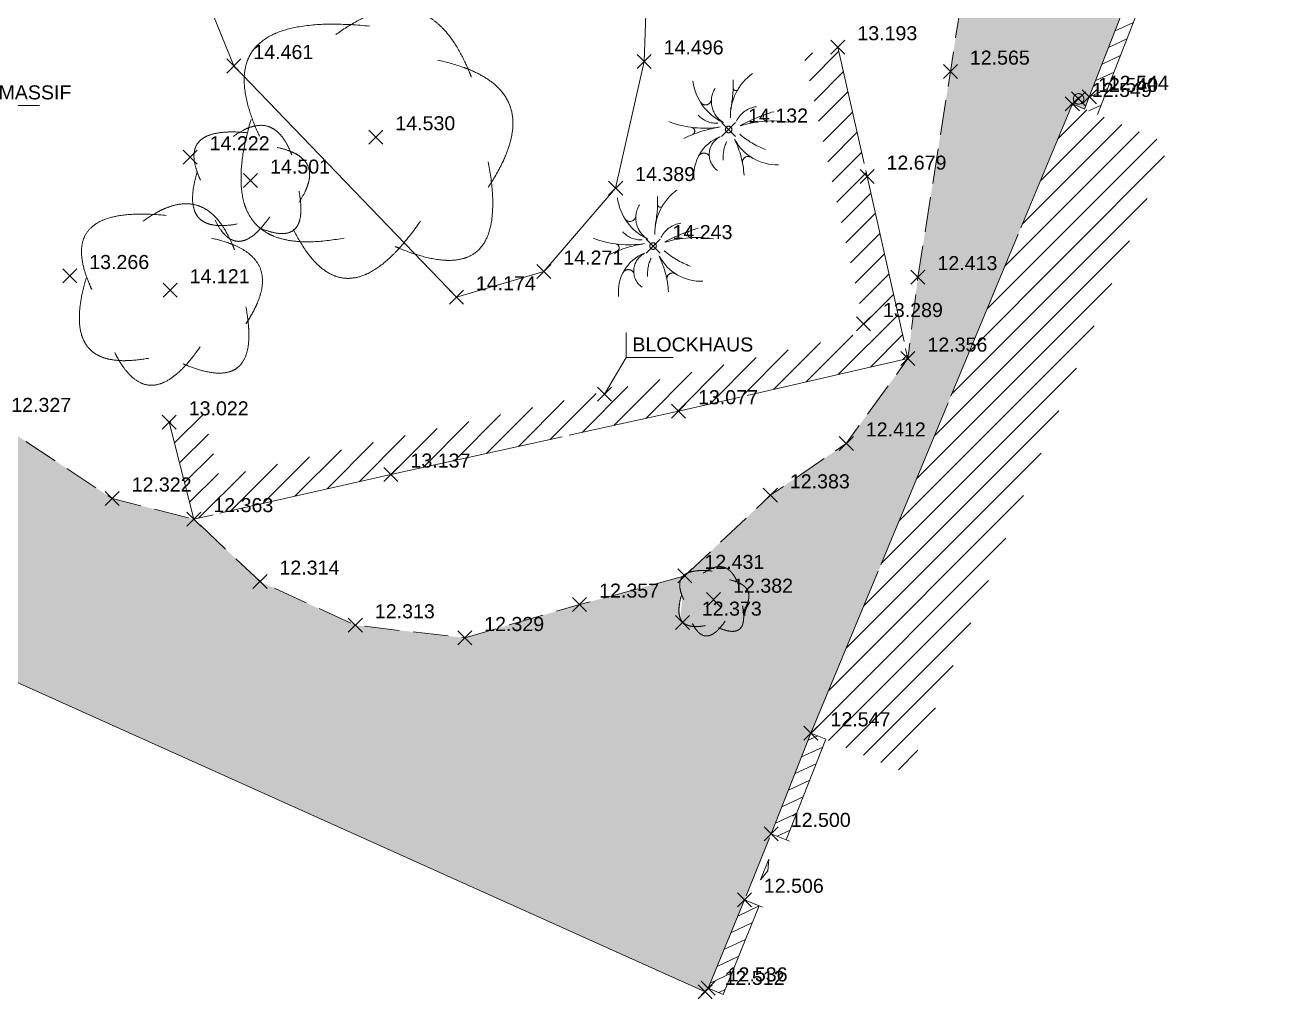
# Model space of a CAD drawing. Header units: metres. Extents: x 1224602 to 1224842, y 7187490 to 7187733.
# Drawn here: x 1224755.48 to 1224773.42, y 7187674.4 to 7187688.27 of the extents above; entities that cross this region are included whole.
import ezdxf

# ---------------------------------------------------------------- set-up
doc = ezdxf.new("R2010")
doc.units = ezdxf.units.M
doc.header["$PDMODE"] = 3
doc.header["$PDSIZE"] = 0.1
for name, pattern in [('OL_0942', [0.7, 0.5, -0.2]), ('RL_1105', [2.5, 2.5, 0]), ('SL_1144', [2.5, 2.5, 0]), ('Socle_Continu', [2.5, 2.5, 0])]:
    doc.linetypes.add(name, pattern=pattern)
for name, color, linetype, lineweight in [('BATIH_SCS', 201, 'Socle_Continu', 13), ('BATIM_SCI', 201, 'Socle_Continu', 13), ('CLOTH_SCS', 212, 'Socle_Continu', 13), ('CLOTU_SCS', 212, 'Socle_Continu', 13), ('JARDH_PSS', 82, 'Socle_Continu', 13), ('JARDI_PSS', 82, 'Socle_Continu', 13), ('JARDI_SCI', 82, 'Socle_Continu', 13), ('JARDI_SCS', 82, 'Socle_Continu', 13), ('NIVEL_SCS', 102, 'Socle_Continu', 13), ('SIGTA_SCI', 7, 'Socle_Continu', 13), ('SIGTO_SCI', 255, 'Socle_Continu', 13)]:
    doc.layers.add(name, color=color, linetype=linetype, lineweight=lineweight)
doc.layers.add('BATIM_SCS', color=7, linetype='Socle_Continu', lineweight=13, true_color=0xdf7fff)
doc.layers.add('EAUPL_PSS', color=5, linetype='Socle_Continu', lineweight=13, true_color=0x0000ff)
doc.styles.get("Standard").update_dxf_attribs({"font": 'arial.ttf'})
doc.styles.add('Style_1', font='WINGDNG2.TTF')
doc.linetypes.add('OL_0943', pattern='A,0.4,["│",Standard,S=0.127,R=0,X=-0.32,Y=0.08],0.15,["l ı l ı l",Standard,S=0.127,R=0,X=-0.35,Y=0]', length=0.55)
doc.linetypes.add('SL_1142', pattern='A,0.5,0,["£",Style_1,S=0.1,R=0,X=0.2,Y=0],0.5', length=1)

# ---------------------------------------------------------------- blocks, each defined once
blk = doc.blocks.new('YP_1521')
at = {"layer": 'SIGTO_SCI', "color": 7, "linetype": 'Socle_Continu'}
blk.add_point((0, 0), dxfattribs=at)
at = {"layer": 'SIGTA_SCI', "linetype": 'Socle_Continu'}
blk.add_attdef('ALT', (0.278, 0.099), '', height=0.2, dxfattribs=at)
at = {"layer": 'SIGTA_SCI', "linetype": 'Socle_Continu', "flags": 9}
blk.add_attdef('CALQUE_ALT', (1.69, -1.18), '', height=0.2, dxfattribs=at)
at = {"layer": 'SIGTO_SCI', "linetype": 'Socle_Continu', "flags": 9}
for tag, p in [('ID', (1.69, 0.105)), ('NATURE', (1.69, -0.216)), ('FAMILLE', (1.69, -0.538)), ('CALQUE', (1.69, -0.859)), ('PCRS', (1.69, -1.823))]:
    blk.add_attdef(tag, p, '', height=0.2, dxfattribs=at)
blk = doc.blocks.new('SP_1161')
at = {"layer": 'CLOTU_SCS', "linetype": 'Socle_Continu'}
for p, q in [((0, 0), (0, 0.275)), ((1, 0.275), (1, 0)), ((0.062, 0), (0.938, 0)), ((0.5, 0.154), (0.344, 0.103)), ((0.344, 0.103), (0.656, 0.103)), ((0.656, 0.103), (0.5, 0.154))]:
    blk.add_line(p, q, dxfattribs=at)
at = {"layer": 'CLOTU_SCS', "linetype": 'Socle_Continu', "flags": 9}
for tag, p in [('ID', (1.36, 0.385)), ('NATURE', (1.36, 0.064)), ('FAMILLE', (1.36, -0.257)), ('CALQUE', (1.36, -0.579)), ('PCRS', (1.36, -0.9))]:
    blk.add_attdef(tag, p, '', height=0.2, dxfattribs=at)
blk = doc.blocks.new('TP_1203')
at = {"layer": 'JARDI_SCS', "linetype": 'Socle_Continu'}
for points in [[(0.3171, 0.1998, 0.007667), (0.3097, 0.2185, 0.026874), (0.2793, 0.282, 0.047786), (0.2363, 0.3458, 0.023985), (0.2196, 0.3641, 0.040407), (0.1879, 0.391, 0.05708), (0.1498, 0.4122, 0.021505), (0.1343, 0.4178, 0.075257), (0.0789, 0.4262, 0.004647), (0.0754, 0.4262, 0.067031), (0.0113, 0.4161, 0.025669), (-0.025, 0.4032, 0.024468), (-0.0582, 0.3875, 0.036292), (-0.1329, 0.3405)], [(-0.0204, 0.3686, 0.026081), (-0.1467, 0.3752, 0.000498), (-0.1491, 0.3752, 0.000061), (-0.1493, 0.3752, 0.039737), (-0.2542, 0.3668, 0.05935), (-0.3324, 0.3448, 0.002412), (-0.3355, 0.3435, 0.092506), (-0.393, 0.3053, 0.000753), (-0.3933, 0.305, 0.098491), (-0.4244, 0.2585, 0.011844), (-0.4269, 0.2521, 0.083514), (-0.4371, 0.1912, 0.009601), (-0.437, 0.184, 0.062383), (-0.4234, 0.101, 0.027233), (-0.3998, 0.0339, 0.012932), (-0.386, 0.003)], [(0.3734, -0.1657, 0.034341), (0.42, -0.0853, 0.016386), (0.4306, -0.0619, 0.033024), (0.4472, -0.0128, 0.065516), (0.4552, 0.0476, 0.004498), (0.4551, 0.0518, 0.088708), (0.4437, 0.1085, 0.001985), (0.4432, 0.1097, 0.087204), (0.4129, 0.1572, 0.010127), (0.4065, 0.1639, 0.060799), (0.3628, 0.1981, 0.037701), (0.3113, 0.2242, 0.012492), (0.2934, 0.231, 0.034867), (0.2046, 0.2561)], [(-0.4141, 0.0593, 0.030688), (-0.4401, -0.0515, 0.042762), (-0.4476, -0.1391, 0.002681), (-0.4475, -0.1447, 0.068057), (-0.4366, -0.2203, 0.027564), (-0.4302, -0.2384, 0.0661), (-0.4071, -0.2783, 0.02929), (-0.3949, -0.292, 0.071575), (-0.3592, -0.3187, 0.024959), (-0.3395, -0.3281, 0.055555), (-0.2929, -0.3415, 0.042997), (-0.2266, -0.3473, 0.011964), (-0.2081, -0.3468, 0.03671), (-0.1048, -0.3345)], [(0.064, -0.3627, 0.004702), (0.0762, -0.3679, 0.029397), (0.1549, -0.3952, 0.053456), (0.231, -0.4084, 0.017025), (0.2434, -0.4088, 0.067312), (0.292, -0.4022, 0.029038), (0.3048, -0.3978, 0.085197), (0.3382, -0.3767, 0.008842), (0.3415, -0.3736, 0.097758), (0.3694, -0.3319, 0.000163), (0.3695, -0.3318, 0.072483), (0.3857, -0.2677, 0.026786), (0.3883, -0.2187, 0.018833), (0.387, -0.1842, 0.02958), (0.3734, -0.0814)], [(-0.2735, -0.3064, 0.039486), (-0.23, -0.3798, 0.04359), (-0.1978, -0.4182, 0.016585), (-0.1839, -0.4312, 0.081902), (-0.1391, -0.4591, 0.006579), (-0.1351, -0.4607, 0.089308), (-0.0921, -0.4684, 0.016983), (-0.0837, -0.4681, 0.078527), (-0.037, -0.4569, 0.013117), (-0.0296, -0.4536, 0.063228), (0.0271, -0.4171, 0.02257), (0.0606, -0.3865, 0.018838), (0.0864, -0.3587, 0.027877), (0.1484, -0.2782)]]:
    blk.add_lwpolyline(points, format="xyb", dxfattribs=at)
at = {"layer": 'JARDI_SCS', "linetype": 'Socle_Continu', "flags": 9}
for tag, p in [('ID', (0.8891, 0.2461)), ('NATURE', (0.8891, -0.0752)), ('FAMILLE', (0.8891, -0.3964)), ('CALQUE', (0.8891, -0.7177)), ('PCRS', (0.8891, -1.039))]:
    blk.add_attdef(tag, p, '', height=0.2, dxfattribs=at)
blk = doc.blocks.new('TP_2779')
at = {"layer": 'JARDI_PSS', "linetype": 'Socle_Continu', "extrusion": (0, 0, -1), "flags": 128}
for points in [[(-0.025, 0.165, 0.247838), (-0.34, 0.797)], [(0.086, 0.103, 0.25131), (0.508, 0.689)], [(-0.064, 0.707, 0.064603), (-0.029, 0.294)], [(0.153, 0.089, 0.230233), (0.433, 0.205)], [(-0.113, 0.12, 0.255827), (-0.398, 0.325)], [(0.122, 0.036, 0.13192), (0.851, 0.112)], [(0.637, -0.128, 0.079746), (0.149, 0.028)], [(0.523, 0.029, 0.690122), (0.513, -0.072)], [(-0.172, 0.054, 0.115458), (-0.86, 0.103)], [(-0.083, -0.138, 0.100919), (-0.22, -0.653)], [(0.43, -0.381, 0.592918), (0.275, -0.382)], [(-0.198, -0.478, 0.662456), (-0.326, -0.398)]]:
    blk.add_lwpolyline(points, format="xyb", dxfattribs=at)
at = {"layer": 'JARDI_PSS', "linetype": 'Socle_Continu', "flags": 128}
for points in [[(-0.193, 0.587, 0.422349), (-0.073, 0.099)], [(0.065, 0.588, 0.596812), (0.127, 0.562)], [(-0.401, 0.391, 0.742335), (-0.245, 0.432)], [(0.643, 0.254, 0.050999), (0.167, 0.058)], [(0.509, 0.211, 0.61769), (0.536, 0.12)], [(-0.122, -0.101, 0.339495), (-0.491, -0.719)], [(-0.122, -0.106, 0.565905), (-0.157, -0.586)], [(-0.028, -0.173, 0.132446), (-0.077, -0.435)], [(0.091, -0.146, 0.285538), (0.709, -0.502)], [(0.158, -0.066, 0.093629), (0.527, -0.284)]]:
    blk.add_lwpolyline(points, format="xyb", dxfattribs=at)
at = {"layer": 'JARDI_PSS', "linetype": 'Socle_Continu'}
blk.add_circle((0, 0), 0.0469, dxfattribs=at)
at = {"layer": 'JARDI_PSS', "linetype": 'Socle_Continu', "flags": 9}
for tag, p in [('ID', (1.31, 0.499)), ('NATURE', (1.31, 0.178)), ('FAMILLE', (1.31, -0.143)), ('CALQUE', (1.31, -0.465)), ('PCRS', (1.31, -0.786))]:
    blk.add_attdef(tag, p, '', height=0.2, dxfattribs=at)
blk = doc.blocks.new('BP_2058')
at = {"layer": 'EAUPL_PSS', "linetype": 'Socle_Continu'}
blk.add_circle((0, 0), 0.075, dxfattribs=at)
at = {"layer": 'EAUPL_PSS', "linetype": 'Socle_Continu', "flags": 9}
for tag, p in [('ID', (0.501, -0.1)), ('NATURE', (0.501, -0.421)), ('FAMILLE', (0.501, -0.742)), ('CALQUE', (0.501, -1.064)), ('PCRS', (0.501, -1.385))]:
    blk.add_attdef(tag, p, '', height=0.2, dxfattribs=at)
blk = doc.blocks.new('*U41')
at = {"layer": 'BATIM_SCI', "linetype": 'Socle_Continu'}
blk.add_line((0.308, 0.521), (0, 0), dxfattribs=at)
at = {"layer": 'BATIM_SCI', "linetype": 'Socle_Continu', "flags": 128}
blk.add_lwpolyline([(0.981, 0.521), (0.308, 0.521), (0.308, 0.878)], dxfattribs=at)
at = {"layer": 'BATIM_SCI', "linetype": 'Socle_Continu'}
blk.add_point((0, 0), dxfattribs=at)
blk.add_attdef('TXT', (0.397, 0.608), '', height=0.2, dxfattribs=at)
at = {"layer": 'BATIM_SCI', "linetype": 'Socle_Continu', "flags": 9}
for tag, p in [('ID', (1.967, 0.144)), ('NATURE', (1.967, -0.177)), ('FAMILLE', (1.967, -0.499)), ('CALQUE', (1.967, -0.82)), ('PCRS', (1.967, -1.141))]:
    blk.add_attdef(tag, p, '', height=0.2, dxfattribs=at)
blk = doc.blocks.new('*U113')
at = {"layer": 'JARDI_SCI', "linetype": 'Socle_Continu'}
blk.add_line((0.175, 0.564), (0, 0), dxfattribs=at)
at = {"layer": 'JARDI_SCI', "linetype": 'Socle_Continu', "flags": 128}
blk.add_lwpolyline([(0.848, 0.564), (0.175, 0.564), (0.175, 0.921)], dxfattribs=at)
at = {"layer": 'JARDI_SCI', "linetype": 'Socle_Continu'}
blk.add_point((0, 0), dxfattribs=at)
blk.add_attdef('TXT', (0.264, 0.651), '', height=0.2, dxfattribs=at)
at = {"layer": 'JARDI_SCI', "linetype": 'Socle_Continu', "flags": 9}
for tag, p in [('ID', (1.967, 0.144)), ('NATURE', (1.967, -0.177)), ('FAMILLE', (1.967, -0.499)), ('CALQUE', (1.967, -0.82)), ('PCRS', (1.967, -1.141))]:
    blk.add_attdef(tag, p, '', height=0.2, dxfattribs=at)

msp = doc.modelspace()

# ---------------------------------------------------------------- hatches: boundary and pattern name
at = {"layer": 'BATIH_SCS', "linetype": 'Socle_Continu'}
h = msp.add_hatch(dxfattribs=at)
h.set_pattern_fill('RL_1107', color=256, pattern_type=2)
h.set_pattern_definition([(45, (0, 0), (-0.176776695297, 0.176776695297), [])])
h.paths.add_polyline_path([(1224768.063, 7187683.524), (1224767.481, 7187686.117), (1224767.064, 7187687.961), (1224766.576, 7187687.851), (1224766.993, 7187686.007), (1224767.466, 7187683.901), (1224764.684, 7187683.263), (1224760.585, 7187682.36), (1224758.248, 7187681.832), (1224758.017, 7187682.74), (1224757.533, 7187682.616), (1224757.884, 7187681.237), (1224760.694, 7187681.872), (1224764.793, 7187682.775)])
h = msp.add_hatch(dxfattribs=at)
h.set_pattern_fill('RL_1107', color=256, pattern_type=2)
h.set_pattern_definition([(45, (1221702.8954, 7185959.67172), (-0.176776695, 0.176776695), [])])
h.paths.add_polyline_path([(1224771.792, 7187686.577), (1224770.407, 7187687.153), (1224766.681, 7187678.185), (1224768.066, 7187677.609)])
at = {"layer": 'CLOTH_SCS', "linetype": 'Socle_Continu'}
h = msp.add_hatch(dxfattribs=at)
h.set_pattern_fill('SL_1144', color=256, angle=340, pattern_type=2)
h.set_pattern_definition([(25, (7.85034, 17.04813), (-0.0739581958046, 0.1586038627314), [])])
h.paths.add_polyline_path([(1224773.232, 7187693.885), (1224770.582, 7187687.08), (1224770.766, 7187687.004), (1224773.422, 7187693.821)])
h = msp.add_hatch(dxfattribs=at)
h.set_pattern_fill('SL_1144', color=256, angle=340, pattern_type=2)
h.set_pattern_definition([(25, (1.01989, 2.12458), (-0.0739581958046, 0.1586038627314), [])])
h.paths.add_polyline_path([(1224766.681, 7187678.185), (1224766.115, 7187676.752), (1224766.329, 7187676.668), (1224766.895, 7187678.101)])
h = msp.add_hatch(dxfattribs=at)
h.set_pattern_fill('SL_1144', color=256, angle=340, pattern_type=2)
h.set_pattern_definition([(25, (0, 0), (-0.0739581958046, 0.1586038627314), [])])
h.paths.add_polyline_path([(1224765.732, 7187675.813), (1224765.215, 7187674.552), (1224765.428, 7187674.464), (1224765.944, 7187675.726)])
at = {"layer": 'JARDH_PSS', "linetype": 'Socle_Continu'}
h = msp.add_hatch(dxfattribs=at)
h.set_pattern_fill('TL_2777', color=256, scale=0.5, pattern_type=2)
h.set_pattern_definition([(90, (51.4353, -59.51156), (-0.3535533905, 0.3535533905), [0.09375, -0.6133567815]), (45, (51.4353, -59.51156), (-0.353553390593, 0.353553390593), [0.09375, -0.40625]), (135, (51.4353, -59.51156), (-0.353553390593, -0.353553390593), [0.09375, -0.40625])])
h.paths.add_polyline_path([(1224770.407, 7187687.153), (1224770.582, 7187687.08), (1224770.649, 7187687.254), (1224773.232, 7187693.885), (1224773.075, 7187693.937), (1224773.199, 7187694.307), (1224772.929, 7187694.562), (1224769.955, 7187695.734), (1224766.927, 7187696.583), (1224766.097, 7187696.818), (1224767.269, 7187695.858), (1224768.344, 7187694.578), (1224769.507, 7187692.933), (1224769.257, 7187691.358), (1224768.668, 7187687.614), (1224768.206, 7187684.685), (1224768.063, 7187683.524), (1224767.185, 7187682.315), (1224766.102, 7187681.576), (1224764.884, 7187680.428), (1224763.383, 7187680.019), (1224761.745, 7187679.544), (1224760.186, 7187679.724), (1224758.827, 7187680.346), (1224757.884, 7187681.237), (1224756.719, 7187681.531), (1224755.003, 7187682.665), (1224753.54, 7187684.655), (1224752.425, 7187686.206), (1224752.041, 7187687.854), (1224751.92, 7187688.867), (1224751.492, 7187688.569), (1224750.454, 7187685.593), (1224749.558, 7187683.57), (1224749.274, 7187682.699), (1224749.632, 7187682.537), (1224751.903, 7187681.541), (1224751.662, 7187680.869), (1224751.571, 7187680.615), (1224765.172, 7187674.502), (1224765.215, 7187674.552), (1224765.732, 7187675.813), (1224766.115, 7187676.752), (1224766.681, 7187678.185)])
edge = h.paths.add_edge_path(flags=16)
edge.add_ellipse((1224765.043, 7187680.134), major_axis=(-0.303, 0.303), ratio=1, start_angle=125.1518, end_angle=131.276, ccw=False)
edge.add_ellipse((1224765.01, 7187679.95), major_axis=(-0.171, 0.171), ratio=1, start_angle=112.5, end_angle=125.2193, ccw=False)
edge = h.paths.add_edge_path(flags=16)
edge.add_ellipse((1224765.11, 7187679.932), major_axis=(0.22, 0.22), ratio=1, start_angle=135.477, end_angle=151.0505, ccw=False)
edge.add_ellipse((1224765.368, 7187679.936), major_axis=(-0.403, 0.403), ratio=1, start_angle=35.2057, end_angle=45, ccw=False)
edge.add_ellipse((1224765.817, 7187679.86), major_axis=(0.725, 0.725), ratio=1, start_angle=118.3033, end_angle=125.3344, ccw=False)
edge.add_ellipse((1224765.518, 7187680.403), major_axis=(-0.511, 0.511), ratio=1, start_angle=61.2601, end_angle=67.5, ccw=False)
edge.add_ellipse((1224765.184, 7187680.307), major_axis=(-0.265, 0.265), ratio=1, start_angle=47.1703, end_angle=61.449, ccw=False)
edge.add_ellipse((1224765.016, 7187680.301), major_axis=(0.146, 0.146), ratio=1, start_angle=115.9042, end_angle=135, ccw=False)
edge.add_ellipse((1224765.184, 7187680.307), major_axis=(-0.265, 0.265), ratio=1, start_angle=47.1703, end_angle=61.449)
edge.add_ellipse((1224765.518, 7187680.403), major_axis=(-0.511, 0.511), ratio=1, start_angle=61.2601, end_angle=67.5)
edge.add_ellipse((1224765.518, 7187680.403), major_axis=(-0.511, 0.511), ratio=0.999999, start_angle=67.5, end_angle=70.4635, ccw=False)
edge.add_ellipse((1224765.518, 7187680.403), major_axis=(-0.511, 0.511), ratio=1, start_angle=61.2601, end_angle=67.5, ccw=False)
edge.add_ellipse((1224765.817, 7187679.86), major_axis=(0.725, 0.725), ratio=1, start_angle=118.3033, end_angle=125.3344)
edge.add_ellipse((1224765.368, 7187679.936), major_axis=(-0.403, 0.403), ratio=1, start_angle=35.2057, end_angle=45)
edge.add_ellipse((1224765.11, 7187679.932), major_axis=(0.22, 0.22), ratio=1, start_angle=135.477, end_angle=151.0505)
edge.add_ellipse((1224764.996, 7187679.9), major_axis=(-0.137, 0.137), ratio=1, start_angle=61.1844, end_angle=67.5)
edge.add_ellipse((1224764.996, 7187679.9), major_axis=(-0.137, 0.137), ratio=1, start_angle=67.5, end_angle=82.627)
edge.add_ellipse((1224764.979, 7187679.889), major_axis=(-0.122, 0.122), ratio=0.999999, start_angle=83.2891, end_angle=90)
edge.add_ellipse((1224764.979, 7187679.889), major_axis=(0.122, 0.122), ratio=1, start_angle=180, end_angle=196.3758)
edge.add_ellipse((1224765.01, 7187679.95), major_axis=(-0.171, 0.171), ratio=1, start_angle=106.7809, end_angle=112.5)
edge.add_ellipse((1224764.979, 7187679.889), major_axis=(0.122, 0.122), ratio=1, start_angle=180, end_angle=196.3758, ccw=False)
edge.add_ellipse((1224764.996, 7187679.9), major_axis=(-0.137, 0.137), ratio=1, start_angle=67.5, end_angle=82.627, ccw=False)
edge.add_ellipse((1224764.996, 7187679.9), major_axis=(-0.137, 0.137), ratio=1, start_angle=61.1844, end_angle=67.5, ccw=False)
edge = h.paths.add_edge_path(flags=16)
edge.add_ellipse((1224764.626, 7187680.351), major_axis=(-0.712, 0.712), ratio=1, start_angle=184.1913, end_angle=190.5786, ccw=False)
edge.add_ellipse((1224764.967, 7187680.056), major_axis=(0.393, 0.393), ratio=1, start_angle=270, end_angle=272.8252, ccw=False)
edge.add_ellipse((1224765.677, 7187680.407), major_axis=(-0.554, 0.554), ratio=1, start_angle=112.6312, end_angle=119.2352, ccw=False)
edge = h.paths.add_edge_path(flags=16)
edge.add_ellipse((1224765.191, 7187679.708), major_axis=(0.0964, 0.0964), ratio=1, start_angle=225, end_angle=228.8918, ccw=False)
edge.add_ellipse((1224765.187, 7187679.741), major_axis=(-0.12, 0.12), ratio=1, start_angle=139.5398, end_angle=157.5, ccw=False)
edge = h.paths.add_edge_path(flags=16)
edge.add_ellipse((1224765.191, 7187679.708), major_axis=(0.0964, 0.0964), ratio=1, start_angle=204.5862, end_angle=225, ccw=False)
edge.add_ellipse((1224765.208, 7187679.748), major_axis=(-0.127, 0.127), ratio=0.999998, start_angle=112.5, end_angle=114.0078, ccw=False)
edge = h.paths.add_edge_path(flags=16)
edge.add_ellipse((1224765.299, 7187679.852), major_axis=(-0.225, 0.225), ratio=1, start_angle=80.0162, end_angle=90)
edge.add_ellipse((1224765.299, 7187679.852), major_axis=(0.225, 0.225), ratio=0.999999, start_angle=180, end_angle=183.8006)
edge.add_ellipse((1224765.208, 7187679.748), major_axis=(0.127, 0.127), ratio=1, start_angle=183.7713, end_angle=202.5, ccw=False)
edge.add_ellipse((1224765.299, 7187679.852), major_axis=(-0.225, 0.225), ratio=1, start_angle=80.0162, end_angle=90, ccw=False)
edge.add_ellipse((1224765.527, 7187680.014), major_axis=(0.423, 0.423), ratio=1, start_angle=161.1383, end_angle=170.1832)
edge = h.paths.add_edge_path(flags=16)
edge.add_ellipse((1224765.133, 7187679.855), major_axis=(-0.209, 0.209), ratio=1, start_angle=160.5239, end_angle=174.9954, ccw=False)
edge.add_ellipse((1224764.967, 7187680.056), major_axis=(-0.393, 0.393), ratio=1, start_angle=174.8282, end_angle=180, ccw=False)
edge = h.paths.add_edge_path(flags=16)
edge.add_ellipse((1224765.424, 7187680.152), major_axis=(0.293, 0.293), ratio=1, start_angle=67.5, end_angle=73.1065, ccw=False)
edge.add_ellipse((1224765.545, 7187679.924), major_axis=(-0.476, 0.476), ratio=1, start_angle=-16.9672, end_angle=-14.278, ccw=False)
edge = h.paths.add_edge_path(flags=16)
edge.add_ellipse((1224765.581, 7187679.769), major_axis=(0.0911, 0.0911), ratio=1, start_angle=247.5, end_angle=266.9788, ccw=False)
edge.add_ellipse((1224765.581, 7187679.769), major_axis=(0.0911, 0.0911), ratio=1, start_angle=240.8469, end_angle=247.5, ccw=False)
edge = h.paths.add_edge_path(flags=16)
edge.add_ellipse((1224765.562, 7187679.84), major_axis=(-0.143, 0.143), ratio=1, start_angle=135, end_angle=150.4035, ccw=False)
edge.add_ellipse((1224765.562, 7187679.84), major_axis=(-0.143, 0.143), ratio=1, start_angle=131.0986, end_angle=135, ccw=False)
edge.add_ellipse((1224765.574, 7187680.037), major_axis=(-0.283, 0.283), ratio=1, start_angle=119.0427, end_angle=131.2822, ccw=False)
edge = h.paths.add_edge_path(flags=16)
edge.add_ellipse((1224765.377, 7187680.349), major_axis=(-0.15, 0.15), ratio=0.999999, start_angle=-67.5, end_angle=-62.5721, ccw=False)
edge.add_ellipse((1224765.38, 7187680.353), major_axis=(-0.146, 0.146), ratio=1, start_angle=-62.2152, end_angle=-45, ccw=False)
edge = h.paths.add_edge_path(flags=16)
edge.add_ellipse((1224765.382, 7187680.292), major_axis=(-0.19, 0.19), ratio=1, start_angle=-43.7197, end_angle=-28.3803, ccw=False)
edge.add_ellipse((1224765.424, 7187680.152), major_axis=(0.293, 0.293), ratio=1, start_angle=61.6184, end_angle=67.5, ccw=False)
edge = h.paths.add_edge_path(flags=16)
edge.add_ellipse((1224764.754, 7187679.816), major_axis=(0.686, 0.686), ratio=1, start_angle=319.1521, end_angle=321.4103, ccw=False)
edge.add_ellipse((1224765.216, 7187679.848), major_axis=(-0.358, 0.358), ratio=1, start_angle=225, end_angle=229.3156, ccw=False)
edge = h.paths.add_edge_path(flags=16)
edge.add_ellipse((1224765.569, 7187679.778), major_axis=(0.101, 0.101), ratio=1, start_angle=270, end_angle=292.3335, ccw=False)
edge.add_ellipse((1224765.467, 7187679.82), major_axis=(0.179, 0.179), ratio=1, start_angle=292.5, end_angle=309.0828, ccw=False)
edge.add_ellipse((1224765.216, 7187679.848), major_axis=(0.358, 0.358), ratio=1, start_angle=308.8626, end_angle=315, ccw=False)
edge.add_ellipse((1224765.467, 7187679.82), major_axis=(0.179, 0.179), ratio=1, start_angle=292.5, end_angle=309.0828, ccw=False)
edge = h.paths.add_edge_path(flags=16)
edge.add_ellipse((1224765.368, 7187680.187), major_axis=(0.307, 0.307), ratio=1, start_angle=292.5, end_angle=300.0659, ccw=False)
edge.add_ellipse((1224765.538, 7187680.142), major_axis=(-0.182, 0.182), ratio=1, start_angle=210.0063, end_angle=225, ccw=False)
edge = h.paths.add_edge_path(flags=16)
edge.add_ellipse((1224765.37, 7187679.656), major_axis=(-0.517, 0.517), ratio=1, start_angle=-64.7454, end_angle=-56.7578, ccw=False)
edge.add_ellipse((1224765.475, 7187679.945), major_axis=(-0.3, 0.3), ratio=1, start_angle=-76.1363, end_angle=-67.5, ccw=False)
edge.add_ellipse((1224764.966, 7187680.054), major_axis=(-0.512, 0.512), ratio=1, start_angle=248.218, end_angle=253.6576, ccw=False)
edge = h.paths.add_edge_path(flags=16)
edge.add_ellipse((1224765.334, 7187680.29), major_axis=(0.202, 0.202), ratio=0.999999, start_angle=354.5041, end_angle=360, ccw=False)
edge.add_ellipse((1224765.21, 7187680.188), major_axis=(-0.315, 0.315), ratio=1, start_angle=253.5821, end_angle=264.5255, ccw=False)
edge.add_ellipse((1224765.334, 7187680.29), major_axis=(0.202, 0.202), ratio=1, start_angle=360, end_angle=369.2557, ccw=False)
edge = h.paths.add_edge_path(flags=16)
edge.add_ellipse((1224765.614, 7187680.143), major_axis=(0.128, 0.128), ratio=1, start_angle=316.2577, end_angle=336.5349, ccw=False)
edge.add_ellipse((1224765.616, 7187680.142), major_axis=(0.127, 0.127), ratio=1, start_angle=337.5, end_angle=357.4352)
edge.add_ellipse((1224765.563, 7187680.092), major_axis=(-0.179, 0.179), ratio=0.999999, start_angle=267.6792, end_angle=270)
edge.add_ellipse((1224765.563, 7187680.092), major_axis=(0.179, 0.179), ratio=1, start_angle=0, end_angle=13.917, ccw=False)
edge.add_ellipse((1224765.616, 7187680.142), major_axis=(0.127, 0.127), ratio=1, start_angle=337.5, end_angle=357.4352, ccw=False)

# ---------------------------------------------------------------- linework, layer by layer
at = {"layer": 'BATIM_SCS', "linetype": 'RL_1105', "flags": 128}
for points in [[(1224760.694, 7187681.872), (1224764.793, 7187682.775), (1224768.063, 7187683.524), (1224767.481, 7187686.117), (1224767.064, 7187687.961)], [(1224766.681, 7187678.185), (1224770.407, 7187687.153)], [(1224770.407, 7187687.153), (1224770.582, 7187687.08)], [(1224760.694, 7187681.872), (1224757.884, 7187681.237), (1224757.533, 7187682.616)]]:
    msp.add_lwpolyline(points, dxfattribs=at)
at = {"layer": 'CLOTU_SCS', "linetype": 'SL_1144', "flags": 128}
for points in [[(1224773.236, 7187693.897), (1224770.649, 7187687.254), (1224770.582, 7187687.08)], [(1224773.422, 7187693.821), (1224770.766, 7187687.004)], [(1224766.681, 7187678.185), (1224766.115, 7187676.752)], [(1224766.681, 7187678.185), (1224766.895, 7187678.101), (1224766.329, 7187676.668), (1224766.115, 7187676.752)], [(1224765.732, 7187675.813), (1224765.215, 7187674.552)], [(1224765.732, 7187675.813), (1224765.944, 7187675.726), (1224765.428, 7187674.464), (1224765.215, 7187674.552)]]:
    msp.add_lwpolyline(points, dxfattribs=at)
at = {"layer": 'CLOTU_SCS', "linetype": 'SL_1142', "flags": 128}
msp.add_lwpolyline([(1224765.172, 7187674.502), (1224749.066, 7187681.74)], dxfattribs=at)
at = {"layer": 'NIVEL_SCS', "linetype": 'OL_0942', "flags": 128}
for points in [[(1224764.884, 7187680.428), (1224766.102, 7187681.576), (1224767.185, 7187682.315), (1224768.063, 7187683.524), (1224768.206, 7187684.685), (1224768.668, 7187687.614), (1224769.257, 7187691.358), (1224769.507, 7187692.933), (1224768.344, 7187694.578), (1224767.269, 7187695.858), (1224766.097, 7187696.818)], [(1224764.884, 7187680.428), (1224763.383, 7187680.019), (1224761.745, 7187679.544), (1224760.186, 7187679.724), (1224758.827, 7187680.346), (1224757.884, 7187681.237), (1224756.719, 7187681.531), (1224755.003, 7187682.665), (1224753.54, 7187684.655), (1224752.425, 7187686.206), (1224752.041, 7187687.854), (1224751.92, 7187688.867)]]:
    msp.add_lwpolyline(points, dxfattribs=at)
at = {"layer": 'NIVEL_SCS', "linetype": 'OL_0943', "flags": 128}
msp.add_lwpolyline([(1224758.454, 7187687.693), (1224757.981, 7187688.87), (1224757.892, 7187690.938), (1224758.252, 7187691.701), (1224759.537, 7187691.792), (1224761.47, 7187691.449), (1224762.758, 7187691.233), (1224764.378, 7187689.922), (1224764.303, 7187687.759), (1224763.897, 7187685.954), (1224762.873, 7187684.764), (1224761.626, 7187684.399), (1224758.454, 7187687.693)], dxfattribs=at)

# ---------------------------------------------------------------- block references
at = {"layer": 'BATIM_SCI', "linetype": 'Socle_Continu'}
msp.add_blockref('*U41', (1224763.738, 7187683.017), dxfattribs=at).add_auto_attribs({'TXT': 'BLOCKHAUS'})
at = {"layer": 'CLOTU_SCS', "linetype": 'Socle_Continu', "xscale": 1.014366722530595, "yscale": 1.014366722530595, "rotation": 247.7782872985524}
msp.add_blockref('SP_1161', (1224766.115, 7187676.752), dxfattribs=at)
at = {"layer": 'EAUPL_PSS', "linetype": 'Socle_Continu'}
msp.add_blockref('BP_2058', (1224770.496, 7187687.224), dxfattribs=at)
at = {"layer": 'JARDI_PSS', "linetype": 'Socle_Continu'}
for p in [(1224765.507, 7187686.788), (1224764.43, 7187685.127)]:
    msp.add_blockref('TP_2779', p, dxfattribs=at)
at = {"layer": 'JARDI_SCI', "linetype": 'Socle_Continu'}
msp.add_blockref('*U113', (1224754.835, 7187686.566), dxfattribs=at).add_auto_attribs({'TXT': 'MASSIF'})
at = {"layer": 'JARDI_SCS', "linetype": 'Socle_Continu'}
for p, xscale, yscale in [((1224760.478, 7187686.678), 4.293423843425715, 4.293423843425715), ((1224758.693, 7187686.06), 1.848005014355722, 1.848005014355722), ((1224757.546, 7187684.498), 2.891033441119551, 2.891033441119551), ((1224765.293, 7187680.089), 1.105071313991807, 1.105071313991807)]:
    msp.add_blockref('TP_1203', p, dxfattribs=dict(at, xscale=xscale, yscale=yscale))
at = {"layer": 'SIGTO_SCI', "linetype": 'Socle_Continu'}
ref = msp.add_blockref('YP_1521', (1224767.064, 7187687.961), dxfattribs=at)
ref.add_attrib('ALT', '13.193', (1224767.342, 7187688.06), dxfattribs={"layer": 'SIGTA_SCI', "linetype": 'Socle_Continu', "height": 0.2})
ref = msp.add_blockref('YP_1521', (1224764.303, 7187687.759), dxfattribs=at)
ref.add_attrib('ALT', '14.496', (1224764.581, 7187687.858), dxfattribs={"layer": 'SIGTA_SCI', "linetype": 'Socle_Continu', "height": 0.2})
ref = msp.add_blockref('YP_1521', (1224758.454, 7187687.693), dxfattribs=at)
ref.add_attrib('ALT', '14.461', (1224758.732, 7187687.792), dxfattribs={"layer": 'SIGTA_SCI', "linetype": 'Socle_Continu', "height": 0.2})
ref = msp.add_blockref('YP_1521', (1224768.668, 7187687.614), dxfattribs=at)
ref.add_attrib('ALT', '12.565', (1224768.946, 7187687.712), dxfattribs={"layer": 'SIGTA_SCI', "linetype": 'Socle_Continu', "height": 0.2})
ref = msp.add_blockref('YP_1521', (1224770.496, 7187687.224), dxfattribs=at)
ref.add_attrib('ALT', '12.540', (1224770.774, 7187687.323), dxfattribs={"layer": 'SIGTA_SCI', "linetype": 'Socle_Continu', "height": 0.2})
ref = msp.add_blockref('YP_1521', (1224770.649, 7187687.254), dxfattribs=at)
ref.add_attrib('ALT', '12.544', (1224770.927, 7187687.353), dxfattribs={"layer": 'SIGTA_SCI', "linetype": 'Socle_Continu', "height": 0.2})
ref = msp.add_blockref('YP_1521', (1224770.407, 7187687.153), dxfattribs=at)
ref.add_attrib('ALT', '12.549', (1224770.685, 7187687.252), dxfattribs={"layer": 'SIGTA_SCI', "linetype": 'Socle_Continu', "height": 0.2})
ref = msp.add_blockref('YP_1521', (1224760.478, 7187686.678), dxfattribs=at)
ref.add_attrib('ALT', '14.530', (1224760.756, 7187686.777), dxfattribs={"layer": 'SIGTA_SCI', "linetype": 'Socle_Continu', "height": 0.2})
ref = msp.add_blockref('YP_1521', (1224765.507, 7187686.788), dxfattribs=at)
ref.add_attrib('ALT', '14.132', (1224765.785, 7187686.887), dxfattribs={"layer": 'SIGTA_SCI', "linetype": 'Socle_Continu', "height": 0.2})
ref = msp.add_blockref('YP_1521', (1224757.831, 7187686.393), dxfattribs=at)
ref.add_attrib('ALT', '14.222', (1224758.109, 7187686.492), dxfattribs={"layer": 'SIGTA_SCI', "linetype": 'Socle_Continu', "height": 0.2})
ref = msp.add_blockref('YP_1521', (1224767.481, 7187686.117), dxfattribs=at)
ref.add_attrib('ALT', '12.679', (1224767.758, 7187686.216), dxfattribs={"layer": 'SIGTA_SCI', "linetype": 'Socle_Continu', "height": 0.2})
ref = msp.add_blockref('YP_1521', (1224758.693, 7187686.06), dxfattribs=at)
ref.add_attrib('ALT', '14.501', (1224758.971, 7187686.159), dxfattribs={"layer": 'SIGTA_SCI', "linetype": 'Socle_Continu', "height": 0.2})
ref = msp.add_blockref('YP_1521', (1224763.897, 7187685.954), dxfattribs=at)
ref.add_attrib('ALT', '14.389', (1224764.175, 7187686.053), dxfattribs={"layer": 'SIGTA_SCI', "linetype": 'Socle_Continu', "height": 0.2})
ref = msp.add_blockref('YP_1521', (1224764.43, 7187685.127), dxfattribs=at)
ref.add_attrib('ALT', '14.243', (1224764.708, 7187685.226), dxfattribs={"layer": 'SIGTA_SCI', "linetype": 'Socle_Continu', "height": 0.2})
ref = msp.add_blockref('YP_1521', (1224756.115, 7187684.702), dxfattribs=at)
ref.add_attrib('ALT', '13.266', (1224756.393, 7187684.8), dxfattribs={"layer": 'SIGTA_SCI', "linetype": 'Socle_Continu', "height": 0.2})
ref = msp.add_blockref('YP_1521', (1224762.873, 7187684.764), dxfattribs=at)
ref.add_attrib('ALT', '14.271', (1224763.151, 7187684.863), dxfattribs={"layer": 'SIGTA_SCI', "linetype": 'Socle_Continu', "height": 0.2})
ref = msp.add_blockref('YP_1521', (1224768.206, 7187684.685), dxfattribs=at)
ref.add_attrib('ALT', '12.413', (1224768.484, 7187684.784), dxfattribs={"layer": 'SIGTA_SCI', "linetype": 'Socle_Continu', "height": 0.2})
ref = msp.add_blockref('YP_1521', (1224757.546, 7187684.498), dxfattribs=at)
ref.add_attrib('ALT', '14.121', (1224757.824, 7187684.597), dxfattribs={"layer": 'SIGTA_SCI', "linetype": 'Socle_Continu', "height": 0.2})
ref = msp.add_blockref('YP_1521', (1224761.626, 7187684.399), dxfattribs=at)
ref.add_attrib('ALT', '14.174', (1224761.904, 7187684.498), dxfattribs={"layer": 'SIGTA_SCI', "linetype": 'Socle_Continu', "height": 0.2})
ref = msp.add_blockref('YP_1521', (1224767.429, 7187684.017), dxfattribs=at)
ref.add_attrib('ALT', '13.289', (1224767.707, 7187684.116), dxfattribs={"layer": 'SIGTA_SCI', "linetype": 'Socle_Continu', "height": 0.2})
ref = msp.add_blockref('YP_1521', (1224768.063, 7187683.524), dxfattribs=at)
ref.add_attrib('ALT', '12.356', (1224768.341, 7187683.623), dxfattribs={"layer": 'SIGTA_SCI', "linetype": 'Socle_Continu', "height": 0.2})
ref = msp.add_blockref('YP_1521', (1224764.793, 7187682.775), dxfattribs=at)
ref.add_attrib('ALT', '13.077', (1224765.071, 7187682.874), dxfattribs={"layer": 'SIGTA_SCI', "linetype": 'Socle_Continu', "height": 0.2})
ref = msp.add_blockref('YP_1521', (1224755.003, 7187682.665), dxfattribs=at)
ref.add_attrib('ALT', '12.327', (1224755.281, 7187682.764), dxfattribs={"layer": 'SIGTA_SCI', "linetype": 'Socle_Continu', "height": 0.2})
ref = msp.add_blockref('YP_1521', (1224757.533, 7187682.616), dxfattribs=at)
ref.add_attrib('ALT', '13.022', (1224757.811, 7187682.715), dxfattribs={"layer": 'SIGTA_SCI', "linetype": 'Socle_Continu', "height": 0.2})
ref = msp.add_blockref('YP_1521', (1224767.185, 7187682.315), dxfattribs=at)
ref.add_attrib('ALT', '12.412', (1224767.463, 7187682.414), dxfattribs={"layer": 'SIGTA_SCI', "linetype": 'Socle_Continu', "height": 0.2})
ref = msp.add_blockref('YP_1521', (1224760.694, 7187681.872), dxfattribs=at)
ref.add_attrib('ALT', '13.137', (1224760.972, 7187681.971), dxfattribs={"layer": 'SIGTA_SCI', "linetype": 'Socle_Continu', "height": 0.2})
ref = msp.add_blockref('YP_1521', (1224756.719, 7187681.531), dxfattribs=at)
ref.add_attrib('ALT', '12.322', (1224756.997, 7187681.63), dxfattribs={"layer": 'SIGTA_SCI', "linetype": 'Socle_Continu', "height": 0.2})
ref = msp.add_blockref('YP_1521', (1224766.102, 7187681.576), dxfattribs=at)
ref.add_attrib('ALT', '12.383', (1224766.38, 7187681.675), dxfattribs={"layer": 'SIGTA_SCI', "linetype": 'Socle_Continu', "height": 0.2})
ref = msp.add_blockref('YP_1521', (1224757.884, 7187681.237), dxfattribs=at)
ref.add_attrib('ALT', '12.363', (1224758.162, 7187681.336), dxfattribs={"layer": 'SIGTA_SCI', "linetype": 'Socle_Continu', "height": 0.2})
ref = msp.add_blockref('YP_1521', (1224764.884, 7187680.428), dxfattribs=at)
ref.add_attrib('ALT', '12.431', (1224765.162, 7187680.527), dxfattribs={"layer": 'SIGTA_SCI', "linetype": 'Socle_Continu', "height": 0.2})
ref = msp.add_blockref('YP_1521', (1224758.827, 7187680.346), dxfattribs=at)
ref.add_attrib('ALT', '12.314', (1224759.104, 7187680.445), dxfattribs={"layer": 'SIGTA_SCI', "linetype": 'Socle_Continu', "height": 0.2})
ref = msp.add_blockref('YP_1521', (1224763.383, 7187680.019), dxfattribs=at)
ref.add_attrib('ALT', '12.357', (1224763.661, 7187680.118), dxfattribs={"layer": 'SIGTA_SCI', "linetype": 'Socle_Continu', "height": 0.2})
ref = msp.add_blockref('YP_1521', (1224765.293, 7187680.089), dxfattribs=at)
ref.add_attrib('ALT', '12.382', (1224765.571, 7187680.188), dxfattribs={"layer": 'SIGTA_SCI', "linetype": 'Socle_Continu', "height": 0.2})
ref = msp.add_blockref('YP_1521', (1224760.186, 7187679.724), dxfattribs=at)
ref.add_attrib('ALT', '12.313', (1224760.464, 7187679.823), dxfattribs={"layer": 'SIGTA_SCI', "linetype": 'Socle_Continu', "height": 0.2})
ref = msp.add_blockref('YP_1521', (1224764.848, 7187679.762), dxfattribs=at)
ref.add_attrib('ALT', '12.373', (1224765.125, 7187679.861), dxfattribs={"layer": 'SIGTA_SCI', "linetype": 'Socle_Continu', "height": 0.2})
ref = msp.add_blockref('YP_1521', (1224761.745, 7187679.544), dxfattribs=at)
ref.add_attrib('ALT', '12.329', (1224762.023, 7187679.642), dxfattribs={"layer": 'SIGTA_SCI', "linetype": 'Socle_Continu', "height": 0.2})
ref = msp.add_blockref('YP_1521', (1224766.681, 7187678.185), dxfattribs=at)
ref.add_attrib('ALT', '12.547', (1224766.959, 7187678.284), dxfattribs={"layer": 'SIGTA_SCI', "linetype": 'Socle_Continu', "height": 0.2})
ref = msp.add_blockref('YP_1521', (1224766.115, 7187676.752), dxfattribs=at)
ref.add_attrib('ALT', '12.500', (1224766.393, 7187676.851), dxfattribs={"layer": 'SIGTA_SCI', "linetype": 'Socle_Continu', "height": 0.2})
ref = msp.add_blockref('YP_1521', (1224765.732, 7187675.813), dxfattribs=at)
ref.add_attrib('ALT', '12.506', (1224766.009, 7187675.912), dxfattribs={"layer": 'SIGTA_SCI', "linetype": 'Socle_Continu', "height": 0.2})
ref = msp.add_blockref('YP_1521', (1224765.172, 7187674.502), dxfattribs=at)
ref.add_attrib('ALT', '12.512', (1224765.45, 7187674.6), dxfattribs={"layer": 'SIGTA_SCI', "linetype": 'Socle_Continu', "height": 0.2})
ref = msp.add_blockref('YP_1521', (1224765.215, 7187674.552), dxfattribs=at)
ref.add_attrib('ALT', '12.536', (1224765.493, 7187674.65), dxfattribs={"layer": 'SIGTA_SCI', "linetype": 'Socle_Continu', "height": 0.2})

doc.saveas('drawing.dxf')
